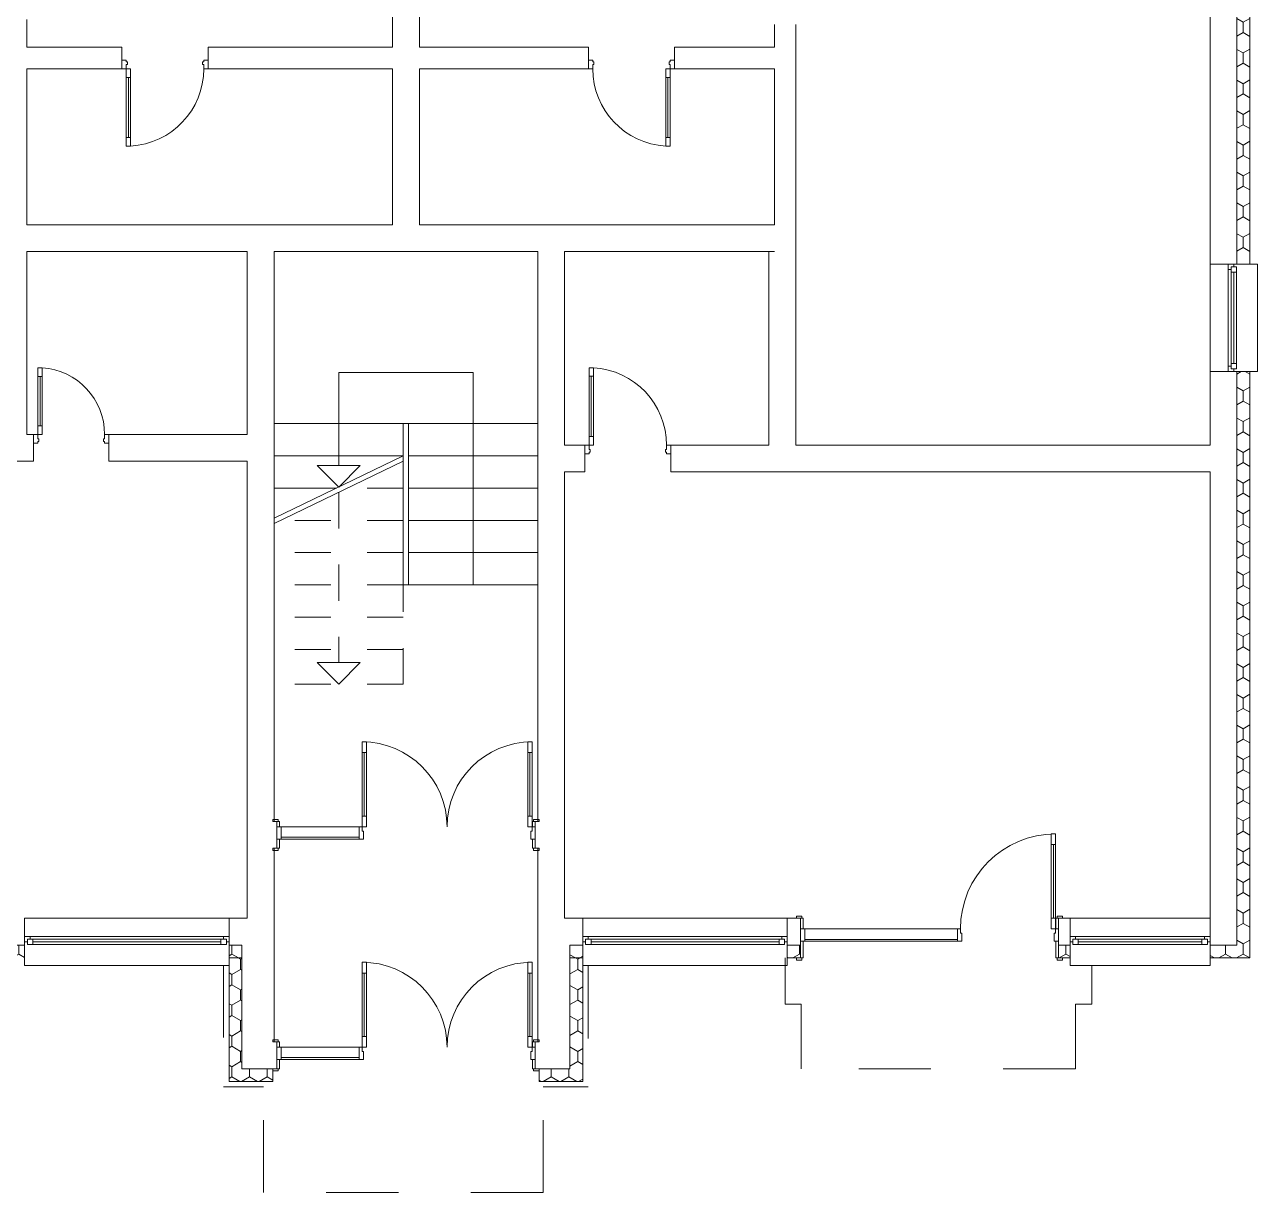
# Model space of a CAD drawing. Header units: millimetres. Extents: x 2814058 to 2855058, y -67651 to -38951.
# Drawn here: x 2833930 to 2836336, y -55650 to -53370 of the extents above; entities that cross this region are included whole.
import ezdxf

# ---------------------------------------------------------------- set-up
doc = ezdxf.new("R2010")
doc.units = ezdxf.units.MM
doc.header["$MEASUREMENT"] = 0
doc.linetypes.add('Dashed', pattern=[282.222223, 141.111112, -141.111112])
doc.linetypes.add('Small Dashed', pattern=[141.111111, 70.555556, -70.555556])
for name, color, linetype, lineweight in [('0_muret e jashtme_Pen_No__1', 7, 'Continuous', 0), ('Shell - Roof_Pen_No__1', 7, 'Continuous', 0), ('Shell - Roof_Pen_No__21', 7, 'Continuous', 0)]:
    doc.layers.add(name, color=color, linetype=linetype, lineweight=lineweight)
doc.layers.add('0_muret e jashtme_Pen_No__14', color=7, linetype='Continuous', lineweight=0, true_color=0xbd8b17)
doc.layers.add('Shell - Roof_Pen_No__61', color=7, linetype='Continuous', lineweight=0, true_color=0x6a6a6a)
doc.layers.add('Shell - Roof', color=7, linetype='Continuous')
pattern_1 = [(90, (2247653.822, -76424.967), (-34.6410162, 0), [20, -40]), (90, (2247636.502, -76394.967), (-34.6410162, 0), [20, -40]), (150, (2247653.822, -76404.967), (17.320508, 30), [20, -40]), (150, (2247619.18, -76404.967), (17.320508, 30), [20, -40]), (210, (2247653.822, -76424.967), (-17.320508, 30), [20, -40]), (210, (2247619.18, -76424.967), (-17.320508, 30), [20, -40])]

# ---------------------------------------------------------------- blocks, each defined once
blk = doc.blocks.new('Line_1', base_point=(2834542.9, -54048.8))
at = {"layer": 'Shell - Roof_Pen_No__1', "color": 7, "linetype": 'Continuous', "lineweight": 0}
for p, q in [((2834542.9, -54048.8), (2834542.9, -54230.7)), ((2834542.9, -54272.7), (2834500.9, -54230.7)), ((2834500.9, -54230.7), (2834584.9, -54230.7)), ((2834542.9, -54272.7), (2834584.9, -54230.7))]:
    blk.add_line(p, q, dxfattribs=at)
blk = doc.blocks.new('Line_2', base_point=(2834542.9, -54283.2))
at = {"layer": 'Shell - Roof_Pen_No__1', "color": 7, "linetype": 'Continuous', "lineweight": 0}
for p, q in [((2834542.9, -54657.7), (2834500.9, -54615.7)), ((2834500.9, -54615.7), (2834584.9, -54615.7)), ((2834542.9, -54657.7), (2834584.9, -54615.7))]:
    blk.add_line(p, q, dxfattribs=at)
at = {"layer": 'Shell - Roof_Pen_No__61', "color": 251, "linetype": 'Small Dashed', "lineweight": 0, "true_color": 0x6a6a6a}
blk.add_line((2834542.9, -54283.2), (2834542.9, -54615.7), dxfattribs=at)

msp = doc.modelspace()

# ---------------------------------------------------------------- hatches: boundary and pattern name
at = {"layer": '0_muret e jashtme_Pen_No__14', "linetype": 'Continuous', "lineweight": 0, "true_color": 0xbd8b17}
h = msp.add_hatch(dxfattribs=at)
h.set_pattern_fill('Styrofoam_SM_Insulation', color=42, style=0, pattern_type=2)
h.set_pattern_definition(pattern_1)
h.paths.add_polyline_path([(2836296.4, -52993.8), (2836296.4, -53837.2), (2836321.6, -53837.2), (2836321.6, -52993.8)])
h = msp.add_hatch(dxfattribs=at)
h.set_pattern_fill('Styrofoam_SM_Insulation', color=42, style=0, pattern_type=2)
h.set_pattern_definition(pattern_1)
h.paths.add_polyline_path([(2836296.4, -54047.2), (2836296.4, -55167.3), (2836321.6, -55192.5), (2836321.6, -54047.2)])
h = msp.add_hatch(dxfattribs=at)
h.set_pattern_fill('Styrofoam_SM_Insulation', color=42, style=0, pattern_type=2)
h.set_pattern_definition(pattern_1)
h.paths.add_polyline_path([(2833901.1, -55167.3), (2833901.1, -55192.5), (2833929.7, -55192.5), (2833929.7, -55167.3)])
h = msp.add_hatch(dxfattribs=at)
h.set_pattern_fill('Styrofoam_SM_Insulation', color=42, style=0, pattern_type=2)
h.set_pattern_definition(pattern_1)
h.paths.add_polyline_path([(2834328.7, -55167.3), (2834328.7, -55192.5), (2834353.9, -55192.5), (2834353.9, -55167.3)])
h = msp.add_hatch(dxfattribs=at)
h.set_pattern_fill('Styrofoam_SM_Insulation', color=42, style=0, pattern_type=2)
h.set_pattern_definition(pattern_1)
h.paths.add_polyline_path([(2835019.6, -55167.3), (2834994.4, -55167.3), (2834994.4, -55192.5), (2835019.6, -55192.5)])
h = msp.add_hatch(dxfattribs=at)
h.set_pattern_fill('Styrofoam_SM_Insulation', color=42, style=0, pattern_type=2)
h.set_pattern_definition(pattern_1)
h.paths.add_polyline_path([(2835418.6, -55192.5), (2835444.2, -55192.5), (2835444.2, -55167.3), (2835418.6, -55167.3)])
h = msp.add_hatch(dxfattribs=at)
h.set_pattern_fill('Styrofoam_SM_Insulation', color=42, style=0, pattern_type=2)
h.set_pattern_definition(pattern_1)
h.paths.add_polyline_path([(2835970.9, -55167.3), (2835948.2, -55167.3), (2835948.2, -55192.5), (2835970.9, -55192.5)])
h = msp.add_hatch(dxfattribs=at)
h.set_pattern_fill('Styrofoam_SM_Insulation', color=42, style=0, pattern_type=2)
h.set_pattern_definition(pattern_1)
h.paths.add_polyline_path([(2836243.9, -55167.3), (2836243.9, -55192.5), (2836321.6, -55192.5), (2836296.4, -55167.3)])
h = msp.add_hatch(dxfattribs=at)
h.set_pattern_fill('Styrofoam_SM_Insulation', color=42, style=0, pattern_type=2)
h.set_pattern_definition(pattern_1)
h.paths.add_polyline_path([(2834328.7, -55192.5), (2834353.9, -55192.5), (2834353.9, -55408.8), (2834414.4, -55408.8), (2834414.4, -55434), (2834328.7, -55434), (2834328.7, -55207.2)])
h = msp.add_hatch(dxfattribs=at)
h.set_pattern_fill('Styrofoam_SM_Insulation', color=42, style=0, pattern_type=2)
h.set_pattern_definition(pattern_1)
h.paths.add_polyline_path([(2834994.4, -55408.8), (2834933.9, -55408.8), (2834933.9, -55434), (2835019.6, -55434), (2835019.6, -55192.5), (2835006.7, -55192.5), (2834994.4, -55192.5)])

# ---------------------------------------------------------------- linework, layer by layer
at = {"layer": '0_muret e jashtme_Pen_No__1', "color": 7, "linetype": 'Continuous', "lineweight": 0}
for p, q in [((2836296.4, -53837.2), (2836296.4, -52993.8)), ((2834119.7, -53439), (2834119.7, -53413.8)), ((2834119.7, -53439), (2834119.7, -53413.8)), ((2834287.7, -53439), (2834287.7, -53413.8)), ((2834287.7, -53439), (2834287.7, -53413.8)), ((2835030.3, -53439), (2835030.3, -53413.8)), ((2835030.3, -53439), (2835030.3, -53413.8)), ((2835198.3, -53439), (2835198.3, -53413.8)), ((2835198.3, -53439), (2835198.3, -53413.8)), ((2834119.7, -53455.8), (2834119.7, -53439)), ((2834128.1, -53439), (2834119.7, -53439)), ((2834119.7, -53439), (2834119.7, -53455.8)), ((2834119.7, -53455.8), (2834119.7, -53439)), ((2834119.7, -53455.8), (2834119.7, -53439)), ((2834128.1, -53442.1), (2834128.1, -53439)), ((2834130.2, -53442.1), (2834128.1, -53442.1)), ((2834128.1, -53455.8), (2834128.1, -53447.4)), ((2834128.1, -53447.4), (2834130.2, -53447.4)), ((2834130.2, -53447.4), (2834130.2, -53442.1)), ((2834279.3, -53442.1), (2834277.2, -53442.1)), ((2834277.2, -53442.1), (2834277.2, -53447.4)), ((2834277.2, -53447.4), (2834279.3, -53447.4)), ((2834287.7, -53439), (2834279.3, -53439)), ((2834279.3, -53439), (2834279.3, -53442.1)), ((2834279.3, -53447.4), (2834279.3, -53455.8)), ((2834287.7, -53455.8), (2834287.7, -53439)), ((2834287.7, -53455.8), (2834287.7, -53439)), ((2834287.7, -53455.8), (2834287.7, -53439)), ((2834287.7, -53455.8), (2834287.7, -53439)), ((2835030.3, -53455.8), (2835030.3, -53439)), ((2835030.3, -53455.8), (2835030.3, -53439)), ((2835030.3, -53439), (2835038.7, -53439)), ((2835030.3, -53455.8), (2835030.3, -53439)), ((2835030.3, -53455.8), (2835030.3, -53439)), ((2835038.7, -53439), (2835038.7, -53442.1)), ((2835038.7, -53442.1), (2835040.8, -53442.1)), ((2835038.7, -53447.4), (2835038.7, -53455.8)), ((2835040.8, -53447.4), (2835038.7, -53447.4)), ((2835040.8, -53442.1), (2835040.8, -53447.4)), ((2835187.8, -53447.4), (2835187.8, -53442.1)), ((2835187.8, -53442.1), (2835189.9, -53442.1)), ((2835189.9, -53447.4), (2835187.8, -53447.4)), ((2835189.9, -53442.1), (2835189.9, -53439)), ((2835189.9, -53439), (2835198.3, -53439)), ((2835189.9, -53455.8), (2835189.9, -53447.4)), ((2835198.3, -53455.8), (2835198.3, -53439)), ((2835198.3, -53439), (2835198.3, -53455.8)), ((2835198.3, -53455.8), (2835198.3, -53439)), ((2835198.3, -53455.8), (2835198.3, -53439)), ((2834119.7, -53455.8), (2834128.1, -53455.8)), ((2834128.1, -53472.6), (2834128.1, -53455.8)), ((2834128.1, -53455.8), (2834136.5, -53455.8)), ((2834128.1, -53472.6), (2834132.3, -53472.6)), ((2834128.1, -53590.2), (2834128.1, -53472.6)), ((2834136.5, -53472.6), (2834128.1, -53472.6)), ((2834132.3, -53472.6), (2834132.3, -53590.2)), ((2834132.3, -53472.6), (2834136.5, -53472.6)), ((2834132.3, -53590.2), (2834132.3, -53472.6)), ((2834132.3, -53590.2), (2834132.3, -53472.6)), ((2834136.5, -53455.8), (2834136.5, -53472.6)), ((2834136.5, -53472.6), (2834136.5, -53590.2)), ((2834279.3, -53455.8), (2834287.7, -53455.8)), ((2835038.7, -53455.8), (2835030.3, -53455.8)), ((2835181.5, -53455.8), (2835181.5, -53472.6)), ((2835189.9, -53455.8), (2835181.5, -53455.8)), ((2835185.7, -53472.6), (2835181.5, -53472.6)), ((2835181.5, -53472.6), (2835181.5, -53590.2)), ((2835181.5, -53472.6), (2835189.9, -53472.6)), ((2835189.9, -53472.6), (2835185.7, -53472.6)), ((2835185.7, -53472.6), (2835185.7, -53590.2)), ((2835185.7, -53590.2), (2835185.7, -53472.6)), ((2835185.7, -53590.2), (2835185.7, -53472.6)), ((2835198.3, -53455.8), (2835189.9, -53455.8)), ((2835189.9, -53472.6), (2835189.9, -53455.8)), ((2835189.9, -53590.2), (2835189.9, -53472.6)), ((2834132.3, -53590.2), (2834128.1, -53590.2)), ((2834128.1, -53607), (2834128.1, -53590.2)), ((2834128.1, -53590.2), (2834136.5, -53590.2)), ((2834136.5, -53590.2), (2834132.3, -53590.2)), ((2834136.5, -53590.2), (2834136.5, -53607)), ((2835181.5, -53590.2), (2835185.7, -53590.2)), ((2835189.9, -53590.2), (2835181.5, -53590.2)), ((2835181.5, -53590.2), (2835181.5, -53607)), ((2835185.7, -53590.2), (2835189.9, -53590.2)), ((2835189.9, -53607), (2835189.9, -53590.2)), ((2834136.5, -53607), (2834128.1, -53607)), ((2835181.5, -53607), (2835189.9, -53607)), ((2836279.6, -53837.2), (2836243.9, -53837.2)), ((2836243.9, -53837.2), (2836243.9, -54047.2)), ((2836279.6, -53837.2), (2836243.9, -53837.2)), ((2836290.1, -53837.2), (2836279.6, -53837.2)), ((2836279.6, -53847.7), (2836279.6, -53837.2)), ((2836290.1, -53837.2), (2836279.6, -53837.2)), ((2836290.1, -53837.2), (2836279.6, -53837.2)), ((2836284.9, -53847.7), (2836279.6, -53847.7)), ((2836279.6, -54036.7), (2836279.6, -53847.7)), ((2836290.1, -53842.5), (2836284.9, -53842.5)), ((2836284.9, -53842.5), (2836284.9, -53847.7)), ((2836284.9, -53853), (2836284.9, -53842.5)), ((2836284.9, -53842.5), (2836295.4, -53842.5)), ((2836295.4, -53853), (2836284.9, -53853)), ((2836284.9, -54031.5), (2836284.9, -53853)), ((2836296.4, -53837.2), (2836290.1, -53837.2)), ((2836290.1, -53837.2), (2836290.1, -53842.5)), ((2836296.4, -53837.2), (2836290.1, -53837.2)), ((2836290.1, -53853), (2836290.1, -54031.5)), ((2836295.4, -53842.5), (2836295.4, -53853)), ((2836295.4, -53853), (2836295.4, -54031.5)), ((2836295.4, -53853), (2836295.4, -54031.5)), ((2836321.6, -53837.2), (2836296.4, -53837.2)), ((2836321.6, -53837.2), (2836296.4, -53837.2)), ((2836321.6, -53837.2), (2836336.3, -53837.2)), ((2836336.3, -53837.2), (2836336.3, -54047.2)), ((2833955.6, -54039.7), (2833955.6, -54056.5)), ((2833964, -54039.7), (2833955.6, -54039.7)), ((2833964, -54056.5), (2833964, -54039.7)), ((2835031.7, -54039.6), (2835031.7, -54056.4)), ((2835040.1, -54039.6), (2835031.7, -54039.6)), ((2835040.1, -54056.4), (2835040.1, -54039.6)), ((2836279.6, -54047.2), (2836243.9, -54047.2)), ((2836279.6, -54047.2), (2836243.9, -54047.2)), ((2836279.6, -54047.2), (2836279.6, -54036.7)), ((2836279.6, -54036.7), (2836284.9, -54036.7)), ((2836290.1, -54047.2), (2836279.6, -54047.2)), ((2836290.1, -54047.2), (2836279.6, -54047.2)), ((2836290.1, -54047.2), (2836279.6, -54047.2)), ((2836284.9, -54042), (2836284.9, -54031.5)), ((2836284.9, -54031.5), (2836295.4, -54031.5)), ((2836284.9, -54036.7), (2836284.9, -54042)), ((2836284.9, -54042), (2836290.1, -54042)), ((2836295.4, -54042), (2836284.9, -54042)), ((2836290.1, -54042), (2836290.1, -54047.2)), ((2836296.4, -54047.2), (2836290.1, -54047.2)), ((2836296.4, -54047.2), (2836290.1, -54047.2)), ((2836295.4, -54031.5), (2836295.4, -54042)), ((2836296.4, -55167.3), (2836296.4, -54047.2)), ((2836321.6, -54047.2), (2836296.4, -54047.2)), ((2836321.6, -54047.2), (2836296.4, -54047.2)), ((2836336.3, -54047.2), (2836321.6, -54047.2)), ((2833955.6, -54056.5), (2833955.6, -54153.1)), ((2833959.8, -54056.5), (2833955.6, -54056.5)), ((2833955.6, -54056.5), (2833964, -54056.5)), ((2833959.8, -54153.1), (2833959.8, -54056.5)), ((2833959.8, -54056.5), (2833959.8, -54153.1)), ((2833964, -54056.5), (2833959.8, -54056.5)), ((2833959.8, -54056.5), (2833959.8, -54153.1)), ((2833964, -54153.1), (2833964, -54056.5)), ((2835031.7, -54056.4), (2835031.7, -54174)), ((2835035.9, -54056.4), (2835031.7, -54056.4)), ((2835031.7, -54056.4), (2835040.1, -54056.4)), ((2835035.9, -54174), (2835035.9, -54056.4)), ((2835035.9, -54056.4), (2835035.9, -54174)), ((2835040.1, -54056.4), (2835035.9, -54056.4)), ((2835035.9, -54056.4), (2835035.9, -54174)), ((2835040.1, -54174), (2835040.1, -54056.4)), ((2833947.2, -54169.9), (2833947.2, -54186.7)), ((2833947.2, -54186.7), (2833947.2, -54169.9)), ((2833947.2, -54169.9), (2833955.6, -54169.9)), ((2833947.2, -54169.9), (2833947.2, -54186.7)), ((2833947.2, -54169.9), (2833947.2, -54186.7)), ((2833955.6, -54153.1), (2833959.8, -54153.1)), ((2833964, -54153.1), (2833955.6, -54153.1)), ((2833955.6, -54153.1), (2833955.6, -54169.9)), ((2833955.6, -54169.9), (2833955.6, -54178.3)), ((2833955.6, -54169.9), (2833964, -54169.9)), ((2833959.8, -54153.1), (2833964, -54153.1)), ((2833964, -54169.9), (2833964, -54153.1)), ((2834085.8, -54178.3), (2834085.8, -54169.9)), ((2834085.8, -54169.9), (2834094.2, -54169.9)), ((2834094.2, -54169.9), (2834094.2, -54186.7)), ((2834094.2, -54169.9), (2834094.2, -54186.7)), ((2834094.2, -54169.9), (2834094.2, -54186.7)), ((2834094.2, -54169.9), (2834094.2, -54186.7)), ((2833947.2, -54186.7), (2833947.2, -54222.4)), ((2833955.6, -54186.7), (2833947.2, -54186.7)), ((2833947.2, -54186.7), (2833947.2, -54222.4)), ((2833955.6, -54178.3), (2833957.7, -54178.3)), ((2833955.6, -54183.6), (2833955.6, -54186.7)), ((2833957.7, -54183.6), (2833955.6, -54183.6)), ((2833957.7, -54178.3), (2833957.7, -54183.6)), ((2834083.7, -54183.6), (2834083.7, -54178.3)), ((2834083.7, -54178.3), (2834085.8, -54178.3)), ((2834085.8, -54183.6), (2834083.7, -54183.6)), ((2834085.8, -54186.7), (2834085.8, -54183.6)), ((2834094.2, -54186.7), (2834085.8, -54186.7)), ((2834094.2, -54186.7), (2834094.2, -54222.4)), ((2834094.2, -54186.7), (2834094.2, -54222.4)), ((2835023.3, -54190.8), (2835023.3, -54207.6)), ((2835023.3, -54207.6), (2835023.3, -54190.8)), ((2835023.3, -54190.8), (2835031.7, -54190.8)), ((2835023.3, -54190.8), (2835023.3, -54207.6)), ((2835023.3, -54190.8), (2835023.3, -54207.6)), ((2835031.7, -54174), (2835035.9, -54174)), ((2835040.1, -54174), (2835031.7, -54174)), ((2835031.7, -54174), (2835031.7, -54190.8)), ((2835031.7, -54190.8), (2835031.7, -54199.2)), ((2835031.7, -54190.8), (2835040.1, -54190.8)), ((2835035.9, -54174), (2835040.1, -54174)), ((2835040.1, -54190.8), (2835040.1, -54174)), ((2835182.9, -54199.2), (2835182.9, -54190.8)), ((2835182.9, -54190.8), (2835191.3, -54190.8)), ((2835191.3, -54190.8), (2835191.3, -54207.6)), ((2835191.3, -54190.8), (2835191.3, -54207.6)), ((2835191.3, -54190.8), (2835191.3, -54207.6)), ((2835191.3, -54190.8), (2835191.3, -54207.6)), ((2835023.3, -54207.6), (2835023.3, -54243.3)), ((2835031.7, -54207.6), (2835023.3, -54207.6)), ((2835023.3, -54207.6), (2835023.3, -54243.3)), ((2835031.7, -54199.2), (2835033.8, -54199.2)), ((2835031.7, -54204.6), (2835031.7, -54207.6)), ((2835033.8, -54204.6), (2835031.7, -54204.6)), ((2835033.8, -54199.2), (2835033.8, -54204.6)), ((2835180.8, -54204.6), (2835180.8, -54199.2)), ((2835180.8, -54199.2), (2835182.9, -54199.2)), ((2835182.9, -54204.6), (2835180.8, -54204.6)), ((2835182.9, -54207.6), (2835182.9, -54204.6)), ((2835191.3, -54207.6), (2835182.9, -54207.6)), ((2835191.3, -54207.6), (2835191.3, -54243.3)), ((2835191.3, -54207.6), (2835191.3, -54243.3)), ((2834588.5, -54770.4), (2834588.5, -54791.4)), ((2834596.9, -54770.4), (2834588.5, -54770.4)), ((2834596.9, -54791.4), (2834596.9, -54770.4)), ((2834911.9, -54791.4), (2834911.9, -54770.4)), ((2834911.9, -54770.4), (2834920.3, -54770.4)), ((2834920.3, -54770.4), (2834920.3, -54791.4)), ((2834588.5, -54791.4), (2834588.5, -54915.3)), ((2834592.7, -54791.4), (2834588.5, -54791.4)), ((2834588.5, -54791.4), (2834596.9, -54791.4)), ((2834592.7, -54915.3), (2834592.7, -54791.4)), ((2834592.7, -54791.4), (2834592.7, -54915.3)), ((2834596.9, -54791.4), (2834592.7, -54791.4)), ((2834592.7, -54791.4), (2834592.7, -54915.3)), ((2834596.9, -54915.3), (2834596.9, -54791.4)), ((2834911.9, -54791.4), (2834916.1, -54791.4)), ((2834911.9, -54915.3), (2834911.9, -54791.4)), ((2834920.3, -54791.4), (2834911.9, -54791.4)), ((2834916.1, -54791.4), (2834920.3, -54791.4)), ((2834916.1, -54915.3), (2834916.1, -54791.4)), ((2834916.1, -54791.4), (2834916.1, -54915.3)), ((2834916.1, -54791.4), (2834916.1, -54915.3)), ((2834920.3, -54791.4), (2834920.3, -54915.3)), ((2834588.5, -54915.3), (2834592.7, -54915.3)), ((2834596.9, -54915.3), (2834588.5, -54915.3)), ((2834588.5, -54915.3), (2834588.5, -54936.3)), ((2834592.7, -54915.3), (2834596.9, -54915.3)), ((2834596.9, -54936.3), (2834596.9, -54915.3)), ((2834916.1, -54915.3), (2834911.9, -54915.3)), ((2834911.9, -54936.3), (2834911.9, -54915.3)), ((2834911.9, -54915.3), (2834920.3, -54915.3)), ((2834920.3, -54915.3), (2834916.1, -54915.3)), ((2834920.3, -54915.3), (2834920.3, -54936.3)), ((2834414.4, -54925.8), (2834414.4, -54921.8)), ((2834414.4, -54921.8), (2834424.9, -54921.8)), ((2834422.2, -54925.8), (2834414.4, -54925.8)), ((2834424.9, -54925.8), (2834414.4, -54925.8)), ((2834422.2, -54925.8), (2834414.4, -54925.8)), ((2834422.2, -54925.8), (2834414.4, -54925.8)), ((2834422.2, -54925.8), (2834422.2, -54936.3)), ((2834422.2, -54925.8), (2834422.2, -54936.3)), ((2834422.2, -54936.3), (2834422.2, -54925.8)), ((2834422.2, -54925.8), (2834427.4, -54925.8)), ((2834422.2, -54925.8), (2834422.2, -54936.3)), ((2834422.2, -54925.8), (2834422.2, -54936.3)), ((2834422.2, -54925.8), (2834422.2, -54936.3)), ((2834422.2, -54936.3), (2834422.2, -54960.5)), ((2834427.4, -54936.3), (2834422.2, -54936.3)), ((2834430.6, -54936.3), (2834422.2, -54936.3)), ((2834422.2, -54936.3), (2834422.2, -54960.5)), ((2834422.2, -54936.3), (2834422.2, -54960.5)), ((2834422.2, -54936.3), (2834422.2, -54960.5)), ((2834424.9, -54921.8), (2834424.9, -54925.8)), ((2834427.4, -54925.8), (2834427.4, -54936.3)), ((2834430.6, -54936.3), (2834582.6, -54936.3)), ((2834430.6, -54960.5), (2834430.6, -54936.3)), ((2834430.6, -54960.5), (2834430.6, -54936.3)), ((2834582.6, -54936.3), (2834430.6, -54936.3)), ((2834582.6, -54936.3), (2834582.6, -54960.5)), ((2834588.5, -54936.3), (2834582.6, -54936.3)), ((2834582.6, -54936.3), (2834582.6, -54960.5)), ((2834588.5, -54944.7), (2834588.5, -54936.3)), ((2834588.5, -54936.3), (2834596.9, -54936.3)), ((2834920.3, -54936.3), (2834911.9, -54936.3)), ((2834926.2, -54936.3), (2834920.3, -54936.3)), ((2834920.3, -54936.3), (2834920.3, -54944.7)), ((2834920.9, -54936.3), (2834920.9, -54925.8)), ((2834920.9, -54925.8), (2834926.2, -54925.8)), ((2834926.2, -54936.3), (2834920.9, -54936.3)), ((2834923.4, -54921.8), (2834933.9, -54921.8)), ((2834923.4, -54925.8), (2834923.4, -54921.8)), ((2834933.9, -54925.8), (2834923.4, -54925.8)), ((2834926.2, -54925.8), (2834933.9, -54925.8)), ((2834926.2, -54925.8), (2834926.2, -54936.3)), ((2834926.2, -54925.8), (2834926.2, -54936.3)), ((2834926.2, -54925.8), (2834926.2, -54936.3)), ((2834926.2, -54925.8), (2834926.2, -54936.3)), ((2834926.2, -54925.8), (2834926.2, -54936.3)), ((2834926.2, -54925.8), (2834926.2, -54936.3)), ((2834926.2, -54925.8), (2834933.9, -54925.8)), ((2834926.2, -54925.8), (2834933.9, -54925.8)), ((2834926.2, -54936.3), (2834926.2, -54960.5)), ((2834926.2, -54960.5), (2834926.2, -54936.3)), ((2834926.2, -54936.3), (2834926.2, -54960.5)), ((2834926.2, -54936.3), (2834926.2, -54960.5)), ((2834933.9, -54921.8), (2834933.9, -54925.8)), ((2834422.2, -54960.5), (2834422.2, -54978.3)), ((2834422.2, -54978.3), (2834422.2, -54960.5)), ((2834422.2, -54960.5), (2834427.4, -54960.5)), ((2834422.2, -54960.5), (2834430.6, -54960.5)), ((2834422.2, -54960.5), (2834422.2, -54978.3)), ((2834422.2, -54960.5), (2834422.2, -54978.3)), ((2834427.4, -54960.5), (2834427.4, -54978.3)), ((2834430.6, -54956.7), (2834582.6, -54956.7)), ((2834582.6, -54960.5), (2834430.6, -54960.5)), ((2834582.6, -54960.5), (2834591, -54960.5)), ((2834591, -54944.7), (2834588.5, -54944.7)), ((2834591, -54960.5), (2834591, -54944.7)), ((2834920.3, -54944.7), (2834917.8, -54944.7)), ((2834917.8, -54944.7), (2834917.8, -54960.5)), ((2834917.8, -54960.5), (2834926.2, -54960.5)), ((2834920.9, -54978.3), (2834920.9, -54960.5)), ((2834920.9, -54960.5), (2834926.2, -54960.5)), ((2834926.2, -54960.5), (2834926.2, -54978.3)), ((2834926.2, -54960.5), (2834926.2, -54978.3)), ((2834926.2, -54960.5), (2834926.2, -54978.3)), ((2834926.2, -54960.5), (2834926.2, -54978.3)), ((2835933.9, -54971.2), (2835933.9, -54950.2)), ((2835933.9, -54950.2), (2835942.3, -54950.2)), ((2835942.3, -54950.2), (2835942.3, -54971.2)), ((2834422.2, -54978.3), (2834414.4, -54978.3)), ((2834414.4, -54982.3), (2834414.4, -54978.3)), ((2834414.4, -54978.3), (2834424.9, -54978.3)), ((2834422.2, -54978.3), (2834414.4, -54978.3)), ((2834422.2, -54978.3), (2834414.4, -54978.3)), ((2834424.9, -54982.3), (2834414.4, -54982.3)), ((2834427.4, -54978.3), (2834422.2, -54978.3)), ((2834424.9, -54978.3), (2834424.9, -54982.3)), ((2834926.2, -54978.3), (2834920.9, -54978.3)), ((2834923.4, -54978.3), (2834933.9, -54978.3)), ((2834923.4, -54982.3), (2834923.4, -54978.3)), ((2834933.9, -54982.3), (2834923.4, -54982.3)), ((2834926.2, -54978.3), (2834933.9, -54978.3)), ((2834926.2, -54978.3), (2834933.9, -54978.3)), ((2834926.2, -54978.3), (2834933.9, -54978.3)), ((2834933.9, -54978.3), (2834933.9, -54982.3)), ((2835933.9, -54971.2), (2835938.1, -54971.2)), ((2835933.9, -55114.8), (2835933.9, -54971.2)), ((2835942.3, -54971.2), (2835933.9, -54971.2)), ((2835938.1, -54971.2), (2835942.3, -54971.2)), ((2835938.1, -55114.8), (2835938.1, -54971.2)), ((2835938.1, -54971.2), (2835938.1, -55114.8)), ((2835938.1, -54971.2), (2835938.1, -55114.8)), ((2835942.3, -54971.2), (2835942.3, -55114.8)), ((2835436.5, -55114.8), (2835436.5, -55110.8)), ((2835436.5, -55110.8), (2835447, -55110.8)), ((2835447, -55110.8), (2835447, -55114.8)), ((2835945.5, -55110.8), (2835956, -55110.8)), ((2835945.5, -55114.8), (2835945.5, -55110.8)), ((2835956, -55110.8), (2835956, -55114.8)), ((2833929.7, -55150.5), (2833929.7, -55114.8)), ((2833929.7, -55114.8), (2834328.7, -55114.8)), ((2833929.7, -55150.5), (2833929.7, -55114.8)), ((2834328.7, -55150.5), (2834328.7, -55114.8)), ((2834328.7, -55150.5), (2834328.7, -55114.8)), ((2835019.6, -55150.5), (2835019.6, -55114.8)), ((2835019.6, -55114.8), (2835418.6, -55114.8)), ((2835019.6, -55150.5), (2835019.6, -55114.8)), ((2835418.6, -55150.5), (2835418.6, -55114.8)), ((2835418.6, -55150.5), (2835418.6, -55114.8)), ((2835444.2, -55114.8), (2835436.5, -55114.8)), ((2835447, -55114.8), (2835436.5, -55114.8)), ((2835444.2, -55114.8), (2835436.5, -55114.8)), ((2835444.2, -55114.8), (2835436.5, -55114.8)), ((2835444.2, -55114.8), (2835444.2, -55135.8)), ((2835444.2, -55114.8), (2835444.2, -55135.8)), ((2835444.2, -55135.8), (2835444.2, -55114.8)), ((2835444.2, -55114.8), (2835449.5, -55114.8)), ((2835444.2, -55114.8), (2835444.2, -55135.8)), ((2835444.2, -55114.8), (2835444.2, -55135.8)), ((2835444.2, -55114.8), (2835444.2, -55135.8)), ((2835449.5, -55114.8), (2835449.5, -55135.8)), ((2835938.1, -55114.8), (2835933.9, -55114.8)), ((2835933.9, -55135.8), (2835933.9, -55114.8)), ((2835933.9, -55114.8), (2835942.3, -55114.8)), ((2835942.3, -55114.8), (2835938.1, -55114.8)), ((2835942.3, -55114.8), (2835942.3, -55135.8)), ((2835943, -55135.8), (2835943, -55114.8)), ((2835943, -55114.8), (2835948.2, -55114.8)), ((2835956, -55114.8), (2835945.5, -55114.8)), ((2835948.2, -55114.8), (2835956, -55114.8)), ((2835948.2, -55114.8), (2835948.2, -55135.8)), ((2835948.2, -55114.8), (2835948.2, -55135.8)), ((2835948.2, -55114.8), (2835948.2, -55135.8)), ((2835948.2, -55114.8), (2835948.2, -55135.8)), ((2835948.2, -55114.8), (2835948.2, -55135.8)), ((2835948.2, -55114.8), (2835948.2, -55135.8)), ((2835948.2, -55114.8), (2835956, -55114.8)), ((2835948.2, -55114.8), (2835956, -55114.8)), ((2835970.9, -55150.5), (2835970.9, -55114.8)), ((2835970.9, -55114.8), (2836243.9, -55114.8)), ((2835970.9, -55150.5), (2835970.9, -55114.8)), ((2836243.9, -55150.5), (2836243.9, -55114.8)), ((2836243.9, -55150.5), (2836243.9, -55114.8)), ((2833929.7, -55161), (2833929.7, -55150.5)), ((2833940.2, -55150.5), (2833929.7, -55150.5)), ((2833929.7, -55161), (2833929.7, -55150.5)), ((2833929.7, -55161), (2833929.7, -55150.5)), ((2833935, -55161), (2833935, -55155.8)), ((2833935, -55155.8), (2833940.2, -55155.8)), ((2833945.5, -55155.8), (2833935, -55155.8)), ((2833935, -55155.8), (2833935, -55166.3)), ((2833940.2, -55155.8), (2833940.2, -55150.5)), ((2834318.2, -55150.5), (2833940.2, -55150.5)), ((2833945.5, -55166.3), (2833945.5, -55155.8)), ((2834313, -55155.8), (2833945.5, -55155.8)), ((2834323.5, -55155.8), (2834313, -55155.8)), ((2834313, -55155.8), (2834313, -55166.3)), ((2834328.7, -55150.5), (2834318.2, -55150.5)), ((2834318.2, -55150.5), (2834318.2, -55155.8)), ((2834318.2, -55155.8), (2834323.5, -55155.8)), ((2834323.5, -55155.8), (2834323.5, -55161)), ((2834323.5, -55166.3), (2834323.5, -55155.8)), ((2834328.7, -55161), (2834328.7, -55150.5)), ((2834328.7, -55161), (2834328.7, -55150.5)), ((2834328.7, -55161), (2834328.7, -55150.5)), ((2835019.6, -55161), (2835019.6, -55150.5)), ((2835030.1, -55150.5), (2835019.6, -55150.5)), ((2835019.6, -55161), (2835019.6, -55150.5)), ((2835019.6, -55161), (2835019.6, -55150.5)), ((2835024.9, -55161), (2835024.9, -55155.8)), ((2835024.9, -55155.8), (2835030.1, -55155.8)), ((2835035.4, -55155.8), (2835024.9, -55155.8)), ((2835024.9, -55155.8), (2835024.9, -55166.3)), ((2835030.1, -55155.8), (2835030.1, -55150.5)), ((2835408.1, -55150.5), (2835030.1, -55150.5)), ((2835035.4, -55166.3), (2835035.4, -55155.8)), ((2835402.9, -55155.8), (2835035.4, -55155.8)), ((2835413.4, -55155.8), (2835402.9, -55155.8)), ((2835402.9, -55155.8), (2835402.9, -55166.3)), ((2835418.6, -55150.5), (2835408.1, -55150.5)), ((2835408.1, -55150.5), (2835408.1, -55155.8)), ((2835408.1, -55155.8), (2835413.4, -55155.8)), ((2835413.4, -55155.8), (2835413.4, -55161)), ((2835413.4, -55166.3), (2835413.4, -55155.8)), ((2835418.6, -55161), (2835418.6, -55150.5)), ((2835418.6, -55161), (2835418.6, -55150.5)), ((2835418.6, -55161), (2835418.6, -55150.5)), ((2835444.2, -55135.8), (2835444.2, -55160)), ((2835449.5, -55135.8), (2835444.2, -55135.8)), ((2835452.6, -55135.8), (2835444.2, -55135.8)), ((2835444.2, -55135.8), (2835444.2, -55160)), ((2835444.2, -55135.8), (2835444.2, -55160)), ((2835444.2, -55135.8), (2835444.2, -55160)), ((2835452.6, -55135.8), (2835750.8, -55135.8)), ((2835452.6, -55160), (2835452.6, -55135.8)), ((2835452.6, -55160), (2835452.6, -55135.8)), ((2835750.8, -55135.8), (2835452.6, -55135.8)), ((2835452.6, -55156.2), (2835750.8, -55156.2)), ((2835750.8, -55135.8), (2835750.8, -55160)), ((2835756.7, -55135.8), (2835750.8, -55135.8)), ((2835750.8, -55135.8), (2835750.8, -55160)), ((2835756.7, -55144.2), (2835756.7, -55135.8)), ((2835759.2, -55144.2), (2835756.7, -55144.2)), ((2835759.2, -55160), (2835759.2, -55144.2)), ((2835942.3, -55135.8), (2835933.9, -55135.8)), ((2835942.3, -55144.2), (2835939.8, -55144.2)), ((2835939.8, -55144.2), (2835939.8, -55160)), ((2835948.2, -55135.8), (2835942.3, -55135.8)), ((2835942.3, -55135.8), (2835942.3, -55144.2)), ((2835948.2, -55135.8), (2835943, -55135.8)), ((2835948.2, -55135.8), (2835948.2, -55160)), ((2835948.2, -55160), (2835948.2, -55135.8)), ((2835948.2, -55135.8), (2835948.2, -55160)), ((2835948.2, -55135.8), (2835948.2, -55160)), ((2835970.9, -55161), (2835970.9, -55150.5)), ((2835981.4, -55150.5), (2835970.9, -55150.5)), ((2835970.9, -55161), (2835970.9, -55150.5)), ((2835970.9, -55161), (2835970.9, -55150.5)), ((2835976.2, -55161), (2835976.2, -55155.8)), ((2835976.2, -55155.8), (2835981.4, -55155.8)), ((2835986.7, -55155.8), (2835976.2, -55155.8)), ((2835976.2, -55155.8), (2835976.2, -55166.3)), ((2835981.4, -55155.8), (2835981.4, -55150.5)), ((2836233.4, -55150.5), (2835981.4, -55150.5)), ((2835986.7, -55166.3), (2835986.7, -55155.8)), ((2836228.2, -55155.8), (2835986.7, -55155.8)), ((2836238.7, -55155.8), (2836228.2, -55155.8)), ((2836228.2, -55155.8), (2836228.2, -55166.3)), ((2836243.9, -55150.5), (2836233.4, -55150.5)), ((2836233.4, -55150.5), (2836233.4, -55155.8)), ((2836233.4, -55155.8), (2836238.7, -55155.8)), ((2836238.7, -55155.8), (2836238.7, -55161)), ((2836238.7, -55166.3), (2836238.7, -55155.8)), ((2836243.9, -55161), (2836243.9, -55150.5)), ((2836243.9, -55161), (2836243.9, -55150.5)), ((2836243.9, -55161), (2836243.9, -55150.5)), ((2833901.1, -55167.3), (2833929.7, -55167.3)), ((2833929.7, -55167.3), (2833929.7, -55161)), ((2833929.7, -55161), (2833935, -55161)), ((2833929.7, -55167.3), (2833929.7, -55161)), ((2833929.7, -55192.5), (2833929.7, -55167.3)), ((2833929.7, -55192.5), (2833929.7, -55167.3)), ((2833935, -55166.3), (2833945.5, -55166.3)), ((2833945.5, -55161), (2834313, -55161)), ((2833945.5, -55166.3), (2834313, -55166.3)), ((2833945.5, -55166.3), (2834313, -55166.3)), ((2834313, -55166.3), (2834323.5, -55166.3)), ((2834323.5, -55161), (2834328.7, -55161)), ((2834328.7, -55167.3), (2834328.7, -55161)), ((2834328.7, -55167.3), (2834328.7, -55161)), ((2834328.7, -55167.3), (2834353.9, -55167.3)), ((2834328.7, -55192.5), (2834328.7, -55167.3)), ((2834328.7, -55192.5), (2834328.7, -55167.3)), ((2834353.9, -55167.3), (2834353.9, -55192.5)), ((2834353.9, -55167.3), (2834353.9, -55192.5)), ((2834994.4, -55167.3), (2834994.4, -55192.5)), ((2834994.4, -55167.3), (2834994.4, -55192.5)), ((2834994.4, -55167.3), (2835019.6, -55167.3)), ((2835019.6, -55167.3), (2835019.6, -55161)), ((2835019.6, -55161), (2835024.9, -55161)), ((2835019.6, -55167.3), (2835019.6, -55161)), ((2835019.6, -55192.5), (2835019.6, -55167.3)), ((2835019.6, -55192.5), (2835019.6, -55167.3)), ((2835024.9, -55166.3), (2835035.4, -55166.3)), ((2835035.4, -55161), (2835402.9, -55161)), ((2835035.4, -55166.3), (2835402.9, -55166.3)), ((2835035.4, -55166.3), (2835402.9, -55166.3)), ((2835402.9, -55166.3), (2835413.4, -55166.3)), ((2835413.4, -55161), (2835418.6, -55161)), ((2835418.6, -55167.3), (2835418.6, -55161)), ((2835418.6, -55167.3), (2835418.6, -55161)), ((2835418.6, -55167.3), (2835444.2, -55167.3)), ((2835418.6, -55192.5), (2835418.6, -55167.3)), ((2835418.6, -55192.5), (2835418.6, -55167.3)), ((2835444.2, -55160), (2835444.2, -55167.3)), ((2835444.2, -55192.5), (2835444.2, -55160)), ((2835444.2, -55160), (2835449.5, -55160)), ((2835444.2, -55160), (2835452.6, -55160)), ((2835444.2, -55160), (2835444.2, -55167.3)), ((2835444.2, -55160), (2835444.2, -55167.3)), ((2835444.2, -55167.3), (2835444.2, -55192.5)), ((2835444.2, -55167.3), (2835444.2, -55192.5)), ((2835444.2, -55167.3), (2835444.2, -55192.5)), ((2835449.5, -55160), (2835449.5, -55192.5)), ((2835750.8, -55160), (2835452.6, -55160)), ((2835750.8, -55160), (2835759.2, -55160)), ((2835939.8, -55160), (2835948.2, -55160)), ((2835943, -55192.5), (2835943, -55160)), ((2835943, -55160), (2835948.2, -55160)), ((2835948.2, -55160), (2835948.2, -55167.3)), ((2835948.2, -55160), (2835948.2, -55192.5)), ((2835948.2, -55160), (2835948.2, -55167.3)), ((2835948.2, -55160), (2835948.2, -55167.3)), ((2835948.2, -55167.3), (2835970.9, -55167.3)), ((2835948.2, -55167.3), (2835948.2, -55192.5)), ((2835948.2, -55167.3), (2835948.2, -55192.5)), ((2835948.2, -55167.3), (2835948.2, -55192.5)), ((2835970.9, -55167.3), (2835970.9, -55161)), ((2835970.9, -55161), (2835976.2, -55161)), ((2835970.9, -55167.3), (2835970.9, -55161)), ((2835970.9, -55192.5), (2835970.9, -55167.3)), ((2835970.9, -55192.5), (2835970.9, -55167.3)), ((2835976.2, -55166.3), (2835986.7, -55166.3)), ((2835986.7, -55161), (2836228.2, -55161)), ((2835986.7, -55166.3), (2836228.2, -55166.3)), ((2835986.7, -55166.3), (2836228.2, -55166.3)), ((2836228.2, -55166.3), (2836238.7, -55166.3)), ((2836238.7, -55161), (2836243.9, -55161)), ((2836243.9, -55167.3), (2836243.9, -55161)), ((2836243.9, -55167.3), (2836243.9, -55161)), ((2836243.9, -55167.3), (2836296.4, -55167.3)), ((2836243.9, -55192.5), (2836243.9, -55167.3)), ((2836243.9, -55192.5), (2836243.9, -55167.3)), ((2833929.7, -55192.5), (2833929.7, -55207.2)), ((2833929.7, -55207.2), (2834328.7, -55207.2)), ((2834328.7, -55207.2), (2834328.7, -55192.5)), ((2834588.5, -55200.9), (2834588.5, -55221.9)), ((2834596.9, -55200.9), (2834588.5, -55200.9)), ((2834596.9, -55221.9), (2834596.9, -55200.9)), ((2834911.9, -55221.9), (2834911.9, -55200.9)), ((2834911.9, -55200.9), (2834920.3, -55200.9)), ((2834920.3, -55200.9), (2834920.3, -55221.9)), ((2835019.6, -55192.5), (2835019.6, -55207.2)), ((2835019.6, -55207.2), (2835418.6, -55207.2)), ((2835418.6, -55207.2), (2835418.6, -55192.5)), ((2835444.2, -55192.5), (2835436.5, -55192.5)), ((2835436.5, -55196.5), (2835436.5, -55192.5)), ((2835436.5, -55192.5), (2835447, -55192.5)), ((2835444.2, -55192.5), (2835436.5, -55192.5)), ((2835444.2, -55192.5), (2835436.5, -55192.5)), ((2835447, -55196.5), (2835436.5, -55196.5)), ((2835449.5, -55192.5), (2835444.2, -55192.5)), ((2835447, -55192.5), (2835447, -55196.5)), ((2835948.2, -55192.5), (2835943, -55192.5)), ((2835945.5, -55192.5), (2835956, -55192.5)), ((2835945.5, -55196.5), (2835945.5, -55192.5)), ((2835956, -55196.5), (2835945.5, -55196.5)), ((2835948.2, -55192.5), (2835956, -55192.5)), ((2835948.2, -55192.5), (2835956, -55192.5)), ((2835948.2, -55192.5), (2835956, -55192.5)), ((2835956, -55192.5), (2835956, -55196.5)), ((2835970.9, -55192.5), (2835970.9, -55207.2)), ((2835970.9, -55207.2), (2836243.9, -55207.2)), ((2836243.9, -55207.2), (2836243.9, -55192.5)), ((2834588.5, -55221.9), (2834588.5, -55345.8)), ((2834592.7, -55221.9), (2834588.5, -55221.9)), ((2834588.5, -55221.9), (2834596.9, -55221.9)), ((2834592.7, -55345.8), (2834592.7, -55221.9)), ((2834592.7, -55221.9), (2834592.7, -55345.8)), ((2834596.9, -55221.9), (2834592.7, -55221.9)), ((2834592.7, -55221.9), (2834592.7, -55345.8)), ((2834596.9, -55345.8), (2834596.9, -55221.9)), ((2834911.9, -55221.9), (2834916.1, -55221.9)), ((2834911.9, -55345.8), (2834911.9, -55221.9)), ((2834920.3, -55221.9), (2834911.9, -55221.9)), ((2834916.1, -55221.9), (2834920.3, -55221.9)), ((2834916.1, -55345.8), (2834916.1, -55221.9)), ((2834916.1, -55221.9), (2834916.1, -55345.8)), ((2834916.1, -55221.9), (2834916.1, -55345.8)), ((2834920.3, -55221.9), (2834920.3, -55345.8)), ((2834588.5, -55345.8), (2834592.7, -55345.8)), ((2834596.9, -55345.8), (2834588.5, -55345.8)), ((2834588.5, -55345.8), (2834588.5, -55366.8)), ((2834592.7, -55345.8), (2834596.9, -55345.8)), ((2834596.9, -55366.8), (2834596.9, -55345.8)), ((2834916.1, -55345.8), (2834911.9, -55345.8)), ((2834911.9, -55366.8), (2834911.9, -55345.8)), ((2834911.9, -55345.8), (2834920.3, -55345.8)), ((2834920.3, -55345.8), (2834916.1, -55345.8)), ((2834920.3, -55345.8), (2834920.3, -55366.8)), ((2834414.4, -55356.3), (2834414.4, -55352.3)), ((2834414.4, -55352.3), (2834424.9, -55352.3)), ((2834422.2, -55356.3), (2834414.4, -55356.3)), ((2834424.9, -55356.3), (2834414.4, -55356.3)), ((2834422.2, -55356.3), (2834414.4, -55356.3)), ((2834422.2, -55356.3), (2834414.4, -55356.3)), ((2834422.2, -55356.3), (2834422.2, -55366.8)), ((2834422.2, -55356.3), (2834422.2, -55366.8)), ((2834422.2, -55366.8), (2834422.2, -55356.3)), ((2834422.2, -55356.3), (2834427.4, -55356.3)), ((2834422.2, -55356.3), (2834422.2, -55366.8)), ((2834422.2, -55356.3), (2834422.2, -55366.8)), ((2834422.2, -55356.3), (2834422.2, -55366.8)), ((2834422.2, -55366.8), (2834422.2, -55391)), ((2834427.4, -55366.8), (2834422.2, -55366.8)), ((2834430.6, -55366.8), (2834422.2, -55366.8)), ((2834422.2, -55366.8), (2834422.2, -55391)), ((2834422.2, -55366.8), (2834422.2, -55391)), ((2834422.2, -55366.8), (2834422.2, -55391)), ((2834424.9, -55352.3), (2834424.9, -55356.3)), ((2834427.4, -55356.3), (2834427.4, -55366.8)), ((2834430.6, -55366.8), (2834582.6, -55366.8)), ((2834430.6, -55391), (2834430.6, -55366.8)), ((2834430.6, -55391), (2834430.6, -55366.8)), ((2834582.6, -55366.8), (2834430.6, -55366.8)), ((2834582.6, -55366.8), (2834582.6, -55391)), ((2834588.5, -55366.8), (2834582.6, -55366.8)), ((2834582.6, -55366.8), (2834582.6, -55391)), ((2834588.5, -55375.2), (2834588.5, -55366.8)), ((2834588.5, -55366.8), (2834596.9, -55366.8)), ((2834591, -55375.2), (2834588.5, -55375.2)), ((2834591, -55391), (2834591, -55375.2)), ((2834920.3, -55366.8), (2834911.9, -55366.8)), ((2834920.3, -55375.2), (2834917.8, -55375.2)), ((2834917.8, -55375.2), (2834917.8, -55391)), ((2834926.2, -55366.8), (2834920.3, -55366.8)), ((2834920.3, -55366.8), (2834920.3, -55375.2)), ((2834920.9, -55366.8), (2834920.9, -55356.3)), ((2834920.9, -55356.3), (2834926.2, -55356.3)), ((2834926.2, -55366.8), (2834920.9, -55366.8)), ((2834923.4, -55352.3), (2834933.9, -55352.3)), ((2834923.4, -55356.3), (2834923.4, -55352.3)), ((2834933.9, -55356.3), (2834923.4, -55356.3)), ((2834926.2, -55356.3), (2834933.9, -55356.3)), ((2834926.2, -55356.3), (2834926.2, -55366.8)), ((2834926.2, -55356.3), (2834926.2, -55366.8)), ((2834926.2, -55356.3), (2834926.2, -55366.8)), ((2834926.2, -55356.3), (2834926.2, -55366.8)), ((2834926.2, -55356.3), (2834926.2, -55366.8)), ((2834926.2, -55356.3), (2834926.2, -55366.8)), ((2834926.2, -55356.3), (2834933.9, -55356.3)), ((2834926.2, -55356.3), (2834933.9, -55356.3)), ((2834926.2, -55366.8), (2834926.2, -55391)), ((2834926.2, -55391), (2834926.2, -55366.8)), ((2834926.2, -55366.8), (2834926.2, -55391)), ((2834926.2, -55366.8), (2834926.2, -55391)), ((2834933.9, -55352.3), (2834933.9, -55356.3)), ((2834422.2, -55391), (2834422.2, -55408.8)), ((2834422.2, -55408.8), (2834422.2, -55391)), ((2834422.2, -55391), (2834427.4, -55391)), ((2834422.2, -55391), (2834430.6, -55391)), ((2834422.2, -55391), (2834422.2, -55408.8)), ((2834422.2, -55391), (2834422.2, -55408.8)), ((2834427.4, -55391), (2834427.4, -55408.8)), ((2834430.6, -55387.2), (2834582.6, -55387.2)), ((2834582.6, -55391), (2834430.6, -55391)), ((2834582.6, -55391), (2834591, -55391)), ((2834917.8, -55391), (2834926.2, -55391)), ((2834920.9, -55408.8), (2834920.9, -55391)), ((2834920.9, -55391), (2834926.2, -55391)), ((2834926.2, -55391), (2834926.2, -55408.8)), ((2834926.2, -55391), (2834926.2, -55408.8)), ((2834926.2, -55391), (2834926.2, -55408.8)), ((2834926.2, -55391), (2834926.2, -55408.8)), ((2834422.2, -55408.8), (2834414.4, -55408.8)), ((2834414.4, -55412.8), (2834414.4, -55408.8)), ((2834414.4, -55408.8), (2834424.9, -55408.8)), ((2834422.2, -55408.8), (2834414.4, -55408.8)), ((2834422.2, -55408.8), (2834414.4, -55408.8)), ((2834424.9, -55412.8), (2834414.4, -55412.8)), ((2834427.4, -55408.8), (2834422.2, -55408.8)), ((2834424.9, -55408.8), (2834424.9, -55412.8)), ((2834926.2, -55408.8), (2834920.9, -55408.8)), ((2834923.4, -55408.8), (2834933.9, -55408.8)), ((2834923.4, -55412.8), (2834923.4, -55408.8)), ((2834933.9, -55412.8), (2834923.4, -55412.8)), ((2834926.2, -55408.8), (2834933.9, -55408.8)), ((2834926.2, -55408.8), (2834933.9, -55408.8)), ((2834926.2, -55408.8), (2834933.9, -55408.8)), ((2834933.9, -55408.8), (2834933.9, -55412.8))]:
    msp.add_line(p, q, dxfattribs=at)
for points in [[(2834647.9, -52993.8), (2834647.9, -53413.8)], [(2834700.4, -53413.8), (2834700.4, -52993.8)], [(2836243.9, -52993.8), (2836243.9, -53837.2)], [(2836321.6, -53837.2), (2836321.6, -52993.8)], [(2833933.9, -53413.8), (2833933.9, -53359.5)], [(2835393.4, -53369.6), (2835393.4, -53413.8)], [(2835435.4, -53812.8), (2835435.4, -53369.6)], [(2834119.7, -53413.8), (2833933.9, -53413.8)], [(2834647.9, -53413.8), (2834287.7, -53413.8)], [(2835030.3, -53413.8), (2834700.4, -53413.8)], [(2835393.4, -53413.8), (2835198.3, -53413.8)], [(2833933.9, -53760.3), (2833933.9, -53455.8)], [(2833933.9, -53455.8), (2834119.7, -53455.8)], [(2834287.7, -53455.8), (2834647.9, -53455.8)], [(2834647.9, -53455.8), (2834647.9, -53760.3)], [(2834700.4, -53760.3), (2834700.4, -53455.8)], [(2834700.4, -53455.8), (2835030.3, -53455.8)], [(2835198.3, -53455.8), (2835393.4, -53455.8)], [(2835393.4, -53455.8), (2835393.4, -53760.3)], [(2834647.9, -53760.3), (2833933.9, -53760.3)], [(2835393.4, -53760.3), (2834700.4, -53760.3)], [(2833933.9, -54169.9), (2833933.9, -53812.8)], [(2833933.9, -53812.8), (2834364.4, -53812.8)], [(2834364.4, -53812.8), (2834364.4, -54169.9)], [(2834416.9, -53812.8), (2834931.4, -53812.8)], [(2834416.9, -54925.8), (2834416.9, -53812.8)], [(2834931.4, -53812.8), (2834931.4, -54925.8)], [(2834983.9, -53812.8), (2835393.4, -53812.8)], [(2834983.9, -54190.8), (2834983.9, -53812.8)], [(2835382.9, -53812.8), (2835382.9, -54190.8)], [(2835393.4, -53812.8), (2835382.9, -53812.8)], [(2835435.4, -54190.8), (2835435.4, -53812.8)], [(2836243.9, -54047.2), (2836243.9, -54190.8)], [(2836321.6, -55192.5), (2836321.6, -54047.2)], [(2833947.2, -54169.9), (2833933.9, -54169.9)], [(2834364.4, -54169.9), (2834094.2, -54169.9)], [(2835023.3, -54190.8), (2834983.9, -54190.8)], [(2835382.9, -54190.8), (2835191.3, -54190.8)], [(2836243.9, -54190.8), (2835435.4, -54190.8)], [(2833093.9, -54222.4), (2833947.2, -54222.4)], [(2834094.2, -54222.4), (2834364.4, -54222.4)], [(2834364.4, -54222.4), (2834364.4, -55114.8)], [(2834983.9, -54243.3), (2835023.3, -54243.3)], [(2834983.9, -55114.8), (2834983.9, -54243.3)], [(2835191.3, -54243.3), (2836243.9, -54243.3)], [(2836243.9, -54243.3), (2836243.9, -55114.8)], [(2834422.2, -54925.8), (2834416.9, -54925.8)], [(2834931.4, -54925.8), (2834926.2, -54925.8)], [(2834416.9, -54978.3), (2834422.2, -54978.3)], [(2834416.9, -55114.8), (2834416.9, -54978.3)], [(2834926.2, -54978.3), (2834931.4, -54978.3)], [(2834931.4, -54978.3), (2834931.4, -55114.8)], [(2834353.9, -55114.8), (2834328.7, -55114.8)], [(2834364.4, -55114.8), (2834353.9, -55114.8)], [(2834416.9, -55356.3), (2834416.9, -55114.8)], [(2834931.4, -55114.8), (2834931.4, -55356.3)], [(2834983.9, -55114.8), (2834994.4, -55114.8)], [(2835019.6, -55114.8), (2834994.4, -55114.8)], [(2835444.2, -55114.8), (2835418.6, -55114.8)], [(2835970.9, -55114.8), (2835948.2, -55114.8)], [(2834328.7, -55192.5), (2834353.9, -55192.5)], [(2834353.9, -55192.5), (2834353.9, -55408.8)], [(2834994.4, -55356.3), (2834994.4, -55192.5)], [(2834994.4, -55192.5), (2835019.6, -55192.5)], [(2835418.6, -55192.5), (2835444.2, -55192.5)], [(2835948.2, -55192.5), (2835970.9, -55192.5)], [(2836243.9, -55192.5), (2836321.6, -55192.5)], [(2834422.2, -55356.3), (2834416.9, -55356.3)], [(2834931.4, -55356.3), (2834926.2, -55356.3)], [(2834994.4, -55408.8), (2834994.4, -55356.3)], [(2834353.9, -55408.8), (2834416.9, -55408.8)], [(2834416.9, -55408.8), (2834422.2, -55408.8)], [(2834926.2, -55408.8), (2834931.4, -55408.8)]]:
    msp.add_lwpolyline(points, dxfattribs=at)
at = {"layer": '0_muret e jashtme_Pen_No__1', "color": 7, "linetype": 'Continuous', "lineweight": 0, "flags": 128}
for points in [[(2834328.7, -55192.5), (2834353.9, -55192.5), (2834353.9, -55408.8), (2834414.4, -55408.8), (2834414.4, -55434), (2834328.7, -55434), (2834328.7, -55207.2)], [(2834994.4, -55408.8), (2834933.9, -55408.8), (2834933.9, -55434), (2835019.6, -55434), (2835019.6, -55192.5), (2835006.7, -55192.5), (2834994.4, -55192.5)]]:
    msp.add_lwpolyline(points, close=True, dxfattribs=at)
at = {"layer": '0_muret e jashtme_Pen_No__1', "color": 7, "linetype": 'Continuous', "lineweight": 0}
for centre, radius, start, end in [((2834128.1, -53455.8), 151.2, 273.1847, 0), ((2835189.9, -53455.8), 151.2, 180, 266.8153), ((2833955.6, -54169.9), 130.2, 0, 86.3009), ((2835031.7, -54190.8), 151.2, 0, 86.8153), ((2834588.5, -54936.3), 165.9, 0, 90), ((2834920.3, -54936.3), 165.9, 90, 180), ((2835942.3, -55135.8), 185.6, 90, 180), ((2834588.5, -55366.8), 165.9, 0, 90), ((2834920.3, -55366.8), 165.9, 90, 180)]:
    msp.add_arc(centre, radius, start, end, dxfattribs=at)
at = {"layer": 'Shell - Roof_Pen_No__1', "color": 7, "linetype": 'Continuous', "lineweight": 0}
for p, q in [((2834805.4, -54048.8), (2834542.9, -54048.8)), ((2834805.4, -54048.8), (2834805.4, -54463.8)), ((2834668.9, -54211.8), (2834416.9, -54333.6)), ((2834668.9, -54222.3), (2834416.9, -54344.1))]:
    msp.add_line(p, q, dxfattribs=at)
at = {"layer": 'Shell - Roof_Pen_No__21', "color": 7, "linetype": 'Continuous', "lineweight": 0}
for p, q in [((2834931.4, -54148.8), (2834416.9, -54148.8)), ((2834416.9, -54463.8), (2834416.9, -54148.8)), ((2834668.9, -54463.8), (2834668.9, -54148.8)), ((2834679.4, -54463.8), (2834679.4, -54148.8)), ((2834931.4, -54463.8), (2834931.4, -54148.8)), ((2834668.9, -54211.8), (2834416.9, -54211.8)), ((2834931.4, -54211.8), (2834679.4, -54211.8)), ((2834538.6, -54274.8), (2834416.9, -54274.8)), ((2834931.4, -54274.8), (2834679.4, -54274.8)), ((2834931.4, -54337.8), (2834679.4, -54337.8)), ((2834931.4, -54400.8), (2834679.4, -54400.8)), ((2834931.4, -54463.8), (2834668.9, -54463.8)), ((2834422.2, -55408.8), (2834353.9, -55408.8)), ((2834931.4, -55408.8), (2834994.4, -55408.8))]:
    msp.add_line(p, q, dxfattribs=at)
at = {"layer": 'Shell - Roof_Pen_No__21', "color": 7, "linetype": 'Dashed', "lineweight": 0}
for p, q in [((2834318.2, -55206.9), (2834318.2, -55444.5)), ((2835414.4, -55282.8), (2835414.4, -55192.5)), ((2836012.9, -55282.8), (2836012.9, -55207.2)), ((2835030.1, -55208.6), (2835030.1, -55444.5)), ((2835445.9, -55282.8), (2835414.4, -55282.8)), ((2835445.9, -55408.8), (2835445.9, -55282.8)), ((2835981.4, -55408.8), (2835981.4, -55282.8)), ((2835981.4, -55282.8), (2836012.9, -55282.8)), ((2835981.4, -55408.8), (2835445.9, -55408.8)), ((2834318.2, -55444.5), (2834395.9, -55444.5)), ((2834395.9, -55650.3), (2834395.9, -55444.5)), ((2834941.9, -55650.3), (2834941.9, -55444.5)), ((2835030.1, -55444.5), (2834941.9, -55444.5)), ((2834941.9, -55650.3), (2834395.9, -55650.3))]:
    msp.add_line(p, q, dxfattribs=at)
at = {"layer": 'Shell - Roof_Pen_No__61', "color": 251, "linetype": 'Small Dashed', "lineweight": 0, "true_color": 0x6a6a6a}
for p, q in [((2834668.9, -54274.8), (2834560.3, -54274.8)), ((2834668.9, -54337.8), (2834416.9, -54337.8)), ((2834668.9, -54400.8), (2834416.9, -54400.8)), ((2834668.9, -54463.8), (2834416.9, -54463.8)), ((2834668.9, -54657.7), (2834668.9, -54463.8)), ((2834668.9, -54526.8), (2834416.9, -54526.8)), ((2834668.9, -54589.8), (2834416.9, -54589.8)), ((2834668.9, -54657.7), (2834416.9, -54657.7))]:
    msp.add_line(p, q, dxfattribs=at)

# ---------------------------------------------------------------- block references
at = {"layer": 'Shell - Roof', "color": 7, "linetype": 'Continuous', "lineweight": 0}
msp.add_blockref('Line_1', (2834542.9, -54048.8), dxfattribs=at)
at = {"layer": 'Shell - Roof', "color": 251, "linetype": 'Small Dashed', "lineweight": 0, "true_color": 0x6a6a6a}
msp.add_blockref('Line_2', (2834542.9, -54283.2), dxfattribs=at)

doc.saveas('drawing.dxf')
